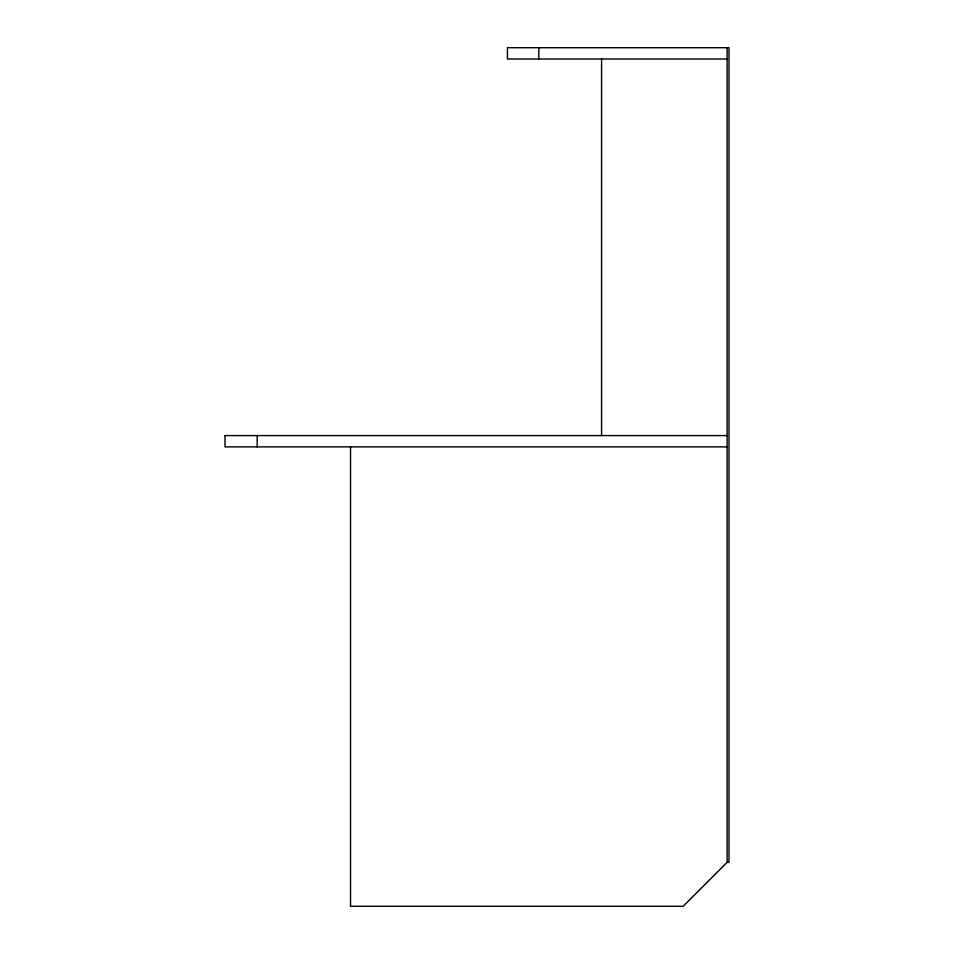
<?xml version="1.0" encoding="UTF-8"?>
<svg xmlns="http://www.w3.org/2000/svg" width="954" height="954" viewBox="0 0 954 954"><rect width="100%" height="100%" fill="white"/><g stroke="black" fill="none" stroke-linecap="round" stroke-linejoin="round"><path stroke-width="1.43" d="M727.115 47.7L727.115 862.368L683.171 906.3L350.535 906.3L350.535 446.877M727.115 58.993L507.445 58.993L507.445 47.7L728.999 47.7L728.999 862.368L727.115 862.368M225.001 435.573L727.115 435.573M727.115 446.877L225.001 446.877L225.013 435.573M601.58 58.993L601.58 435.573M538.819 47.7L538.819 58.993M257.198 435.573L257.198 446.877"/></g></svg>
